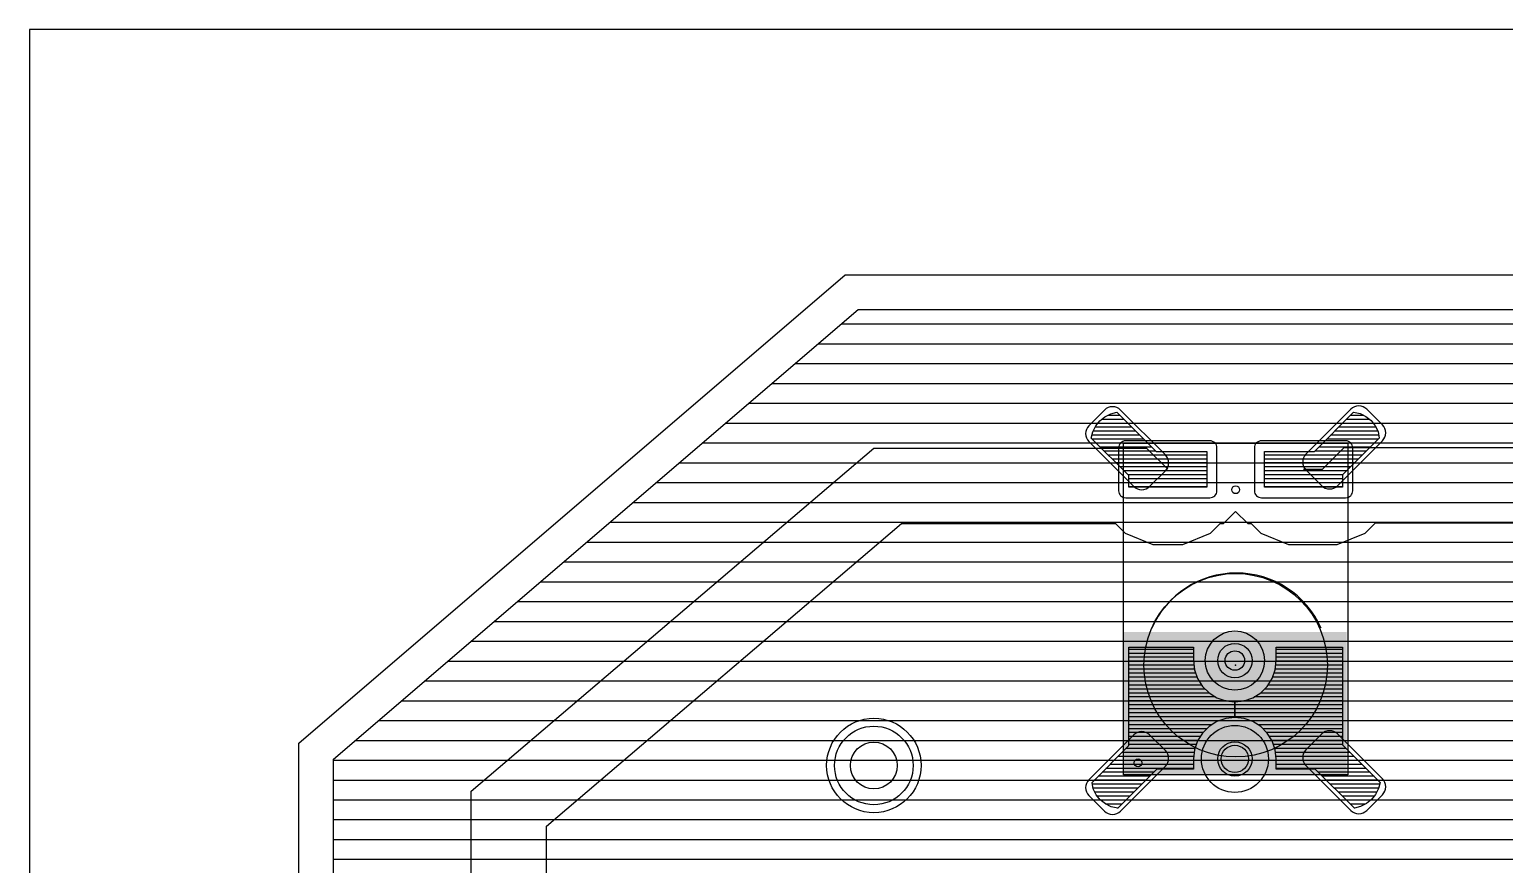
# Model space of a CAD drawing. Extents: x 0 to 1.97, y 0 to 1.97.
# Drawn here: x 0 to 0.744, y 1.547 to 1.969 of the extents above; entities that cross this region are included whole.
import ezdxf

# ---------------------------------------------------------------- set-up
doc = ezdxf.new("R2010")
doc.units = 0
for name, color, linetype in [('1', 14, 'CONTINUOUS'), ('16', 174, 'CONTINUOUS'), ('17', 94, 'CONTINUOUS'), ('18', 94, 'CONTINUOUS'), ('20', 178, 'CONTINUOUS'), ('21', 251, 'CONTINUOUS'), ('23', 178, 'CONTINUOUS'), ('29', 251, 'CONTINUOUS'), ('30', 251, 'CONTINUOUS'), ('31', 251, 'CONTINUOUS'), ('44', 251, 'CONTINUOUS'), ('51', 251, 'CONTINUOUS')]:
    doc.layers.add(name, color=color, linetype=linetype)

# ---------------------------------------------------------------- blocks, each defined once
blk = doc.blocks.new('RECT201600X116800R25')
blk.add_lwpolyline([(0.024803, -0.010778), (0.024803, 0.010778, 0.414214), (0.021211, 0.01437), (-0.021211, 0.01437, 0.414214), (-0.024803, 0.010778), (-0.024803, -0.010778, 0.414214), (-0.021211, -0.01437), (0.021211, -0.01437, 0.414214)], format="xyb", close=True)
blk = doc.blocks.new('RECT176000X91200R50')
blk.add_lwpolyline([(0.021654, -0.00561), (0.021654, 0.00561, 0.414214), (0.016043, 0.01122), (-0.016043, 0.01122, 0.414214), (-0.021654, 0.00561), (-0.021654, -0.00561, 0.414214), (-0.016043, -0.01122), (0.016043, -0.01122, 0.414214)], format="xyb", close=True)
blk = doc.blocks.new('RECT')
blk.add_solid([(-0.5, -0.5), (0.5, -0.5), (-0.5, 0.5), (0.5, 0.5)])
blk = doc.blocks.new('ROUNDP')
blk.add_circle((0, 0), 0.5)
blk = doc.blocks.new('ROUNDV')
blk.add_circle((0, 0), 0.5)

msp = doc.modelspace()

# ---------------------------------------------------------------- linework, layer by layer
at = {"layer": '1'}
for p, q in [((0.222756, 1.584331), (0.425748, 1.757323)), ((0.425748, 1.757323), (0.553465, 1.757323)), ((0.553465, 1.757323), (0.563307, 1.757323)), ((0.563307, 1.757323), (0.573937, 1.746693)), ((0.65189, 1.746693), (0.662913, 1.757717)), ((0.662913, 1.757717), (0.905354, 1.757717)), ((0.642441, 1.746693), (0.65189, 1.746693)), ((0.60202, 1.719323), (0.608189, 1.725491)), ((0.608189, 1.725491), (0.614357, 1.719323)), ((0.260756, 1.566788), (0.439743, 1.719323)), ((0.439743, 1.719323), (0.547567, 1.719323)), ((0.547567, 1.719323), (0.552412, 1.714478)), ((0.595462, 1.714478), (0.600307, 1.719323)), ((0.600307, 1.719323), (0.60202, 1.719323)), ((0.602697, 1.72), (0.61368, 1.72)), ((0.614357, 1.719323), (0.616071, 1.719323)), ((0.616071, 1.719323), (0.620916, 1.714478)), ((0.673415, 1.714478), (0.678653, 1.719717)), ((0.678653, 1.719717), (0.895336, 1.719717)), ((0.552412, 1.714478), (0.566378, 1.708693)), ((0.581496, 1.708693), (0.595462, 1.714478)), ((0.620916, 1.714478), (0.634882, 1.708693)), ((0.659448, 1.708693), (0.673415, 1.714478)), ((0.428804, 1.71), (0.563223, 1.71)), ((0.566378, 1.708693), (0.581496, 1.708693)), ((0.584651, 1.71), (0.631727, 1.71)), ((0.634882, 1.708693), (0.659448, 1.708693)), ((0.662604, 1.71), (0.91315, 1.71)), ((0.41707, 1.7), (0.931483, 1.7)), ((0.405336, 1.69), (0.949817, 1.69)), ((0.393601, 1.68), (0.96815, 1.68)), ((0.381867, 1.67), (0.986483, 1.67)), ((0.370133, 1.66), (1.004817, 1.66)), ((0.358399, 1.65), (1.02315, 1.65)), ((0.346665, 1.64), (1.041483, 1.64)), ((0.33493, 1.63), (1.059817, 1.63)), ((0.323196, 1.62), (1.07815, 1.62)), ((0.311462, 1.61), (1.096483, 1.61)), ((0.299728, 1.6), (1.114817, 1.6)), ((0.222756, 1.505748), (0.222756, 1.584331)), ((0.287994, 1.59), (1.13315, 1.59)), ((0.276259, 1.58), (1.151483, 1.58)), ((0.264525, 1.57), (1.169817, 1.57)), ((0.260756, 1.521488), (0.260756, 1.566788)), ((0.260756, 1.56), (1.18815, 1.56)), ((0.260756, 1.55), (1.197748, 1.55))]:
    msp.add_line(p, q, dxfattribs=at)
at = {"layer": '16'}
for p, q in [((0.153248, 1.600455), (0.417812, 1.827224)), ((0.417812, 1.827224), (0.919018, 1.827224)), ((0.409384, 1.82), (0.933467, 1.82)), ((0.397717, 1.81), (0.953467, 1.81)), ((0.38605, 1.8), (0.973467, 1.8)), ((0.374384, 1.79), (0.97769, 1.79)), ((0.362717, 1.78), (0.972813, 1.78)), ((0.35105, 1.77), (0.967936, 1.77)), ((0.339384, 1.76), (0.963058, 1.76)), ((0.327717, 1.75), (0.958181, 1.75)), ((0.31605, 1.74), (0.953304, 1.74)), ((0.304384, 1.73), (0.9514, 1.73)), ((0.292717, 1.72), (0.960259, 1.72)), ((0.28105, 1.71), (0.980762, 1.71)), ((0.269384, 1.7), (1.001265, 1.7)), ((0.257717, 1.69), (1.021768, 1.69)), ((0.24605, 1.68), (1.042271, 1.68)), ((0.234384, 1.67), (1.062774, 1.67)), ((0.222717, 1.66), (1.083278, 1.66)), ((0.21105, 1.65), (1.103781, 1.65)), ((0.199384, 1.64), (1.124284, 1.64)), ((0.187717, 1.63), (1.144787, 1.63)), ((0.17605, 1.62), (1.16529, 1.62)), ((0.164384, 1.61), (1.185793, 1.61)), ((0.153248, 1.301592), (0.153248, 1.600455)), ((0.153248, 1.6), (1.206296, 1.6)), ((0.153248, 1.59), (1.226799, 1.59)), ((0.153248, 1.58), (1.247302, 1.58)), ((0.153248, 1.57), (1.267805, 1.57)), ((0.153248, 1.56), (1.288308, 1.56)), ((0.153248, 1.55), (1.378091, 1.55))]:
    msp.add_line(p, q, dxfattribs=at)
at = {"layer": '20'}
for p, q in [((1.968504, 1.968504), (0, 1.968504)), ((0, 1.968504), (0, 0)), ((0.135748, 1.608504), (0.411339, 1.844724)), ((0.411339, 1.844724), (0.92315, 1.844724)), ((0.135748, 1.293543), (0.135748, 1.608504))]:
    msp.add_line(p, q, dxfattribs=at)
at = {"layer": '21'}
for p, q in [((0.606693, 1.759882), (0.608898, 1.759882)), ((0.551693, 1.672559), (0.551693, 1.729882)), ((0.664685, 1.729882), (0.664685, 1.672559))]:
    msp.add_line(p, q, dxfattribs=at)
msp.add_circle((0.608189, 1.736378), 0.001969, dxfattribs=at)
msp.add_arc((0.608583, 1.647685), 0.046707, 23.855589, 156.144411, dxfattribs=at)
at = {"layer": '23'}
msp.add_point((0.608189, 1.647874), dxfattribs=at)
at = {"layer": '29'}
for p, q in [((0.537629, 1.76855), (0.539685, 1.771102)), ((0.539685, 1.771102), (0.542238, 1.773159)), ((0.551906, 1.771874), (0.540643, 1.771874)), ((0.542238, 1.773159), (0.54517, 1.774625)), ((0.54517, 1.774625), (0.548346, 1.775433)), ((0.548346, 1.775433), (0.568031, 1.755748)), ((0.647953, 1.755748), (0.667638, 1.775433)), ((0.675773, 1.771874), (0.664079, 1.771874)), ((0.667638, 1.775433), (0.670887, 1.774762)), ((0.670887, 1.774762), (0.673895, 1.773359)), ((0.673895, 1.773359), (0.676498, 1.771301)), ((0.676498, 1.771301), (0.678556, 1.768698)), ((0.535354, 1.762441), (0.536163, 1.765618)), ((0.559906, 1.763874), (0.535719, 1.763874)), ((0.536163, 1.765618), (0.537629, 1.76855)), ((0.555906, 1.767874), (0.537291, 1.767874)), ((0.680334, 1.763874), (0.656079, 1.763874)), ((0.67894, 1.767874), (0.660079, 1.767874)), ((0.678556, 1.768698), (0.679959, 1.765691)), ((0.679959, 1.765691), (0.68063, 1.762441)), ((0.554252, 1.743543), (0.535354, 1.762441)), ((0.563906, 1.759874), (0.537921, 1.759874)), ((0.567906, 1.755874), (0.541921, 1.755874)), ((0.568031, 1.755748), (0.593622, 1.755748)), ((0.593622, 1.755748), (0.593622, 1.737638)), ((0.622756, 1.737638), (0.622756, 1.755748)), ((0.622756, 1.755748), (0.647953, 1.755748)), ((0.674063, 1.755874), (0.648079, 1.755874)), ((0.678063, 1.759874), (0.652079, 1.759874)), ((0.68063, 1.762441), (0.662126, 1.743937)), ((0.593622, 1.751874), (0.545921, 1.751874)), ((0.593622, 1.747874), (0.549921, 1.747874)), ((0.670063, 1.751874), (0.622756, 1.751874)), ((0.666063, 1.747874), (0.622756, 1.747874)), ((0.593622, 1.743874), (0.553921, 1.743874)), ((0.554252, 1.737638), (0.554252, 1.743543)), ((0.662126, 1.743874), (0.622756, 1.743874)), ((0.662126, 1.743937), (0.662126, 1.737638)), ((0.593622, 1.739874), (0.554252, 1.739874)), ((0.593622, 1.737638), (0.554252, 1.737638)), ((0.662126, 1.739874), (0.622756, 1.739874)), ((0.662126, 1.737638), (0.622756, 1.737638)), ((0.554252, 1.607323), (0.554252, 1.656929)), ((0.554252, 1.656929), (0.586929, 1.656929)), ((0.586929, 1.655874), (0.554252, 1.655874)), ((0.586929, 1.651874), (0.554252, 1.651874)), ((0.586929, 1.656929), (0.586929, 1.650236)), ((0.628661, 1.650236), (0.628661, 1.656929)), ((0.628661, 1.656929), (0.662126, 1.656929)), ((0.662126, 1.655874), (0.628661, 1.655874)), ((0.662126, 1.651874), (0.628661, 1.651874)), ((0.662126, 1.656929), (0.662126, 1.607717)), ((0.587195, 1.647874), (0.554252, 1.647874)), ((0.588054, 1.643874), (0.554252, 1.643874)), ((0.586929, 1.650236), (0.587452, 1.645593)), ((0.587452, 1.645593), (0.588996, 1.641183)), ((0.626595, 1.641183), (0.628138, 1.645593)), ((0.662126, 1.643874), (0.627537, 1.643874)), ((0.628138, 1.645593), (0.628661, 1.650236)), ((0.662126, 1.647874), (0.628395, 1.647874)), ((0.589818, 1.639874), (0.554252, 1.639874)), ((0.588996, 1.641183), (0.591481, 1.637226)), ((0.591481, 1.637226), (0.594785, 1.633922)), ((0.620805, 1.633922), (0.624109, 1.637226)), ((0.624109, 1.637226), (0.626595, 1.641183)), ((0.662126, 1.639874), (0.625773, 1.639874)), ((0.592834, 1.635874), (0.554252, 1.635874)), ((0.598045, 1.631874), (0.554252, 1.631874)), ((0.594785, 1.633922), (0.598742, 1.631437)), ((0.598742, 1.631437), (0.603152, 1.629893)), ((0.603152, 1.629893), (0.607795, 1.62937)), ((0.607795, 1.62937), (0.612438, 1.629893)), ((0.607795, 1.621496), (0.607795, 1.62937)), ((0.607795, 1.62937), (0.607795, 1.621496)), ((0.612438, 1.629893), (0.616849, 1.631437)), ((0.616849, 1.631437), (0.620805, 1.633922)), ((0.662126, 1.631874), (0.617545, 1.631874)), ((0.662126, 1.635874), (0.622757, 1.635874)), ((0.607795, 1.627874), (0.554252, 1.627874)), ((0.607795, 1.623874), (0.554252, 1.623874)), ((0.607795, 1.621496), (0.603152, 1.620973)), ((0.662126, 1.627874), (0.607795, 1.627874)), ((0.662126, 1.623874), (0.607795, 1.623874)), ((0.612438, 1.620973), (0.607795, 1.621496)), ((0.600012, 1.619874), (0.554252, 1.619874)), ((0.593716, 1.615874), (0.554252, 1.615874)), ((0.594785, 1.616944), (0.591481, 1.61364)), ((0.598742, 1.61943), (0.594785, 1.616944)), ((0.603152, 1.620973), (0.598742, 1.61943)), ((0.616849, 1.61943), (0.612438, 1.620973)), ((0.662126, 1.619874), (0.615579, 1.619874)), ((0.620805, 1.616944), (0.616849, 1.61943)), ((0.624109, 1.61364), (0.620805, 1.616944)), ((0.662126, 1.615874), (0.621875, 1.615874)), ((0.535748, 1.588819), (0.554252, 1.607323)), ((0.590372, 1.611874), (0.554252, 1.611874)), ((0.588362, 1.607874), (0.554252, 1.607874)), ((0.588996, 1.609683), (0.587452, 1.605273)), ((0.591481, 1.61364), (0.588996, 1.609683)), ((0.626595, 1.609683), (0.624109, 1.61364)), ((0.662126, 1.611874), (0.625219, 1.611874)), ((0.628138, 1.605273), (0.626595, 1.609683)), ((0.662126, 1.607874), (0.627228, 1.607874)), ((0.662126, 1.607717), (0.681024, 1.588819)), ((0.586929, 1.599874), (0.546803, 1.599874)), ((0.587295, 1.603874), (0.550803, 1.603874)), ((0.587452, 1.605273), (0.586929, 1.60063)), ((0.586929, 1.60063), (0.586929, 1.595512)), ((0.628661, 1.60063), (0.628138, 1.605273)), ((0.665969, 1.603874), (0.628296, 1.603874)), ((0.628661, 1.595512), (0.628661, 1.60063)), ((0.669969, 1.599874), (0.628661, 1.599874)), ((0.564787, 1.591874), (0.538803, 1.591874)), ((0.586929, 1.595874), (0.542803, 1.595874)), ((0.568425, 1.595512), (0.54874, 1.575827)), ((0.586929, 1.595512), (0.568425, 1.595512)), ((0.673969, 1.595874), (0.628661, 1.595874)), ((0.648346, 1.595512), (0.628661, 1.595512)), ((0.668031, 1.575827), (0.648346, 1.595512)), ((0.677969, 1.591874), (0.651984, 1.591874)), ((0.536419, 1.585569), (0.535748, 1.588819)), ((0.560787, 1.587874), (0.535943, 1.587874)), ((0.537822, 1.582562), (0.536419, 1.585569)), ((0.680783, 1.587874), (0.655984, 1.587874)), ((0.680215, 1.585642), (0.678749, 1.58271)), ((0.681024, 1.588819), (0.680215, 1.585642)), ((0.556787, 1.583874), (0.53721, 1.583874)), ((0.53988, 1.579959), (0.537822, 1.582562)), ((0.542483, 1.577901), (0.53988, 1.579959)), ((0.552787, 1.579874), (0.539988, 1.579874)), ((0.545491, 1.576498), (0.542483, 1.577901)), ((0.679331, 1.583874), (0.659984, 1.583874)), ((0.676341, 1.579874), (0.663984, 1.579874)), ((0.67414, 1.578101), (0.671208, 1.576635)), ((0.676693, 1.580157), (0.67414, 1.578101)), ((0.678749, 1.58271), (0.676693, 1.580157)), ((0.54874, 1.575827), (0.545491, 1.576498)), ((0.548787, 1.575874), (0.548512, 1.575874)), ((0.668217, 1.575874), (0.667984, 1.575874)), ((0.671208, 1.576635), (0.668031, 1.575827))]:
    msp.add_line(p, q, dxfattribs=at)
for centre in [(0.607795, 1.650236), (0.607795, 1.60063)]:
    msp.add_circle(centre, 0.008661, dxfattribs=at)
at = {"layer": '31'}
for p, q in [((0.537629, 1.76855), (0.539685, 1.771102)), ((0.539685, 1.771102), (0.542238, 1.773159)), ((0.551906, 1.771874), (0.540643, 1.771874)), ((0.542238, 1.773159), (0.54517, 1.774625)), ((0.549906, 1.773874), (0.543668, 1.773874)), ((0.54517, 1.774625), (0.548346, 1.775433)), ((0.548346, 1.775433), (0.568031, 1.755748)), ((0.647953, 1.755748), (0.667638, 1.775433)), ((0.675773, 1.771874), (0.664079, 1.771874)), ((0.672791, 1.773874), (0.666079, 1.773874)), ((0.667638, 1.775433), (0.670887, 1.774762)), ((0.670887, 1.774762), (0.673895, 1.773359)), ((0.673895, 1.773359), (0.676498, 1.771301)), ((0.676498, 1.771301), (0.678556, 1.768698)), ((0.535354, 1.762441), (0.536163, 1.765618)), ((0.559906, 1.763874), (0.535719, 1.763874)), ((0.536163, 1.765618), (0.537629, 1.76855)), ((0.557906, 1.765874), (0.536291, 1.765874)), ((0.555906, 1.767874), (0.537291, 1.767874)), ((0.553906, 1.769874), (0.538695, 1.769874)), ((0.680334, 1.763874), (0.656079, 1.763874)), ((0.679873, 1.765874), (0.658079, 1.765874)), ((0.67894, 1.767874), (0.660079, 1.767874)), ((0.677626, 1.769874), (0.662079, 1.769874)), ((0.678556, 1.768698), (0.679959, 1.765691)), ((0.679959, 1.765691), (0.68063, 1.762441)), ((0.554252, 1.743543), (0.535354, 1.762441)), ((0.561906, 1.761874), (0.535921, 1.761874)), ((0.563906, 1.759874), (0.537921, 1.759874)), ((0.565906, 1.757874), (0.539921, 1.757874)), ((0.567906, 1.755874), (0.541921, 1.755874)), ((0.568031, 1.755748), (0.593622, 1.755748)), ((0.593622, 1.755748), (0.593622, 1.737638)), ((0.622756, 1.737638), (0.622756, 1.755748)), ((0.622756, 1.755748), (0.647953, 1.755748)), ((0.674063, 1.755874), (0.648079, 1.755874)), ((0.676063, 1.757874), (0.650079, 1.757874)), ((0.678063, 1.759874), (0.652079, 1.759874)), ((0.680063, 1.761874), (0.654079, 1.761874)), ((0.68063, 1.762441), (0.662126, 1.743937)), ((0.593622, 1.753874), (0.543921, 1.753874)), ((0.593622, 1.751874), (0.545921, 1.751874)), ((0.593622, 1.749874), (0.547921, 1.749874)), ((0.593622, 1.747874), (0.549921, 1.747874)), ((0.672063, 1.753874), (0.622756, 1.753874)), ((0.670063, 1.751874), (0.622756, 1.751874)), ((0.668063, 1.749874), (0.622756, 1.749874)), ((0.666063, 1.747874), (0.622756, 1.747874)), ((0.593622, 1.745874), (0.551921, 1.745874)), ((0.593622, 1.743874), (0.553921, 1.743874)), ((0.554252, 1.737638), (0.554252, 1.743543)), ((0.593622, 1.741874), (0.554252, 1.741874)), ((0.664063, 1.745874), (0.622756, 1.745874)), ((0.662126, 1.743874), (0.622756, 1.743874)), ((0.662126, 1.741874), (0.622756, 1.741874)), ((0.662126, 1.743937), (0.662126, 1.737638)), ((0.593622, 1.739874), (0.554252, 1.739874)), ((0.593622, 1.737874), (0.554252, 1.737874)), ((0.593622, 1.737638), (0.554252, 1.737638)), ((0.662126, 1.739874), (0.622756, 1.739874)), ((0.662126, 1.737874), (0.622756, 1.737874)), ((0.662126, 1.737638), (0.622756, 1.737638)), ((0.554252, 1.607323), (0.554252, 1.656929)), ((0.554252, 1.656929), (0.586929, 1.656929)), ((0.586929, 1.655874), (0.554252, 1.655874)), ((0.586929, 1.653874), (0.554252, 1.653874)), ((0.586929, 1.651874), (0.554252, 1.651874)), ((0.586929, 1.656929), (0.586929, 1.650236)), ((0.628661, 1.650236), (0.628661, 1.656929)), ((0.628661, 1.656929), (0.662126, 1.656929)), ((0.662126, 1.655874), (0.628661, 1.655874)), ((0.662126, 1.653874), (0.628661, 1.653874)), ((0.662126, 1.651874), (0.628661, 1.651874)), ((0.662126, 1.656929), (0.662126, 1.607717)), ((0.58697, 1.649874), (0.554252, 1.649874)), ((0.587195, 1.647874), (0.554252, 1.647874)), ((0.587421, 1.645874), (0.554252, 1.645874)), ((0.588054, 1.643874), (0.554252, 1.643874)), ((0.586929, 1.650236), (0.587452, 1.645593)), ((0.587452, 1.645593), (0.588996, 1.641183)), ((0.626595, 1.641183), (0.628138, 1.645593)), ((0.662126, 1.643874), (0.627537, 1.643874)), ((0.628138, 1.645593), (0.628661, 1.650236)), ((0.662126, 1.645874), (0.62817, 1.645874)), ((0.662126, 1.647874), (0.628395, 1.647874)), ((0.662126, 1.649874), (0.628621, 1.649874)), ((0.588754, 1.641874), (0.554252, 1.641874)), ((0.589818, 1.639874), (0.554252, 1.639874)), ((0.591074, 1.637874), (0.554252, 1.637874)), ((0.588996, 1.641183), (0.591481, 1.637226)), ((0.591481, 1.637226), (0.594785, 1.633922)), ((0.620805, 1.633922), (0.624109, 1.637226)), ((0.624109, 1.637226), (0.626595, 1.641183)), ((0.662126, 1.637874), (0.624516, 1.637874)), ((0.662126, 1.639874), (0.625773, 1.639874)), ((0.662126, 1.641874), (0.626837, 1.641874)), ((0.592834, 1.635874), (0.554252, 1.635874)), ((0.594862, 1.633874), (0.554252, 1.633874)), ((0.598045, 1.631874), (0.554252, 1.631874)), ((0.603322, 1.629874), (0.554252, 1.629874)), ((0.594785, 1.633922), (0.598742, 1.631437)), ((0.598742, 1.631437), (0.603152, 1.629893)), ((0.603152, 1.629893), (0.607795, 1.62937)), ((0.607795, 1.62937), (0.612438, 1.629893)), ((0.607795, 1.621496), (0.607795, 1.62937)), ((0.607795, 1.62937), (0.607795, 1.621496)), ((0.662126, 1.629874), (0.612268, 1.629874)), ((0.612438, 1.629893), (0.616849, 1.631437)), ((0.616849, 1.631437), (0.620805, 1.633922)), ((0.662126, 1.631874), (0.617545, 1.631874)), ((0.662126, 1.633874), (0.620728, 1.633874)), ((0.662126, 1.635874), (0.622757, 1.635874)), ((0.607795, 1.627874), (0.554252, 1.627874)), ((0.607795, 1.625874), (0.554252, 1.625874)), ((0.607795, 1.623874), (0.554252, 1.623874)), ((0.607795, 1.621874), (0.554252, 1.621874)), ((0.607795, 1.621496), (0.603152, 1.620973)), ((0.662126, 1.627874), (0.607795, 1.627874)), ((0.662126, 1.625874), (0.607795, 1.625874)), ((0.662126, 1.623874), (0.607795, 1.623874)), ((0.662126, 1.621874), (0.607795, 1.621874)), ((0.612438, 1.620973), (0.607795, 1.621496)), ((0.600012, 1.619874), (0.554252, 1.619874)), ((0.596266, 1.617874), (0.554252, 1.617874)), ((0.593716, 1.615874), (0.554252, 1.615874)), ((0.594785, 1.616944), (0.591481, 1.61364)), ((0.598742, 1.61943), (0.594785, 1.616944)), ((0.603152, 1.620973), (0.598742, 1.61943)), ((0.616849, 1.61943), (0.612438, 1.620973)), ((0.662126, 1.619874), (0.615579, 1.619874)), ((0.620805, 1.616944), (0.616849, 1.61943)), ((0.662126, 1.617874), (0.619325, 1.617874)), ((0.624109, 1.61364), (0.620805, 1.616944)), ((0.662126, 1.615874), (0.621875, 1.615874)), ((0.535748, 1.588819), (0.554252, 1.607323)), ((0.591716, 1.613874), (0.554252, 1.613874)), ((0.590372, 1.611874), (0.554252, 1.611874)), ((0.589115, 1.609874), (0.554252, 1.609874)), ((0.588362, 1.607874), (0.554252, 1.607874)), ((0.588996, 1.609683), (0.587452, 1.605273)), ((0.591481, 1.61364), (0.588996, 1.609683)), ((0.662126, 1.613874), (0.623875, 1.613874)), ((0.626595, 1.609683), (0.624109, 1.61364)), ((0.662126, 1.611874), (0.625219, 1.611874)), ((0.662126, 1.609874), (0.626475, 1.609874)), ((0.628138, 1.605273), (0.626595, 1.609683)), ((0.662126, 1.607874), (0.627228, 1.607874)), ((0.662126, 1.607717), (0.681024, 1.588819)), ((0.586929, 1.599874), (0.546803, 1.599874)), ((0.587069, 1.601874), (0.548803, 1.601874)), ((0.587295, 1.603874), (0.550803, 1.603874)), ((0.587663, 1.605874), (0.552803, 1.605874)), ((0.587452, 1.605273), (0.586929, 1.60063)), ((0.586929, 1.60063), (0.586929, 1.595512)), ((0.663969, 1.605874), (0.627928, 1.605874)), ((0.628661, 1.60063), (0.628138, 1.605273)), ((0.665969, 1.603874), (0.628296, 1.603874)), ((0.667969, 1.601874), (0.628521, 1.601874)), ((0.628661, 1.595512), (0.628661, 1.60063)), ((0.669969, 1.599874), (0.628661, 1.599874)), ((0.564787, 1.591874), (0.538803, 1.591874)), ((0.566787, 1.593874), (0.540803, 1.593874)), ((0.586929, 1.595874), (0.542803, 1.595874)), ((0.586929, 1.597874), (0.544803, 1.597874)), ((0.568425, 1.595512), (0.54874, 1.575827)), ((0.586929, 1.595512), (0.568425, 1.595512)), ((0.671969, 1.597874), (0.628661, 1.597874)), ((0.673969, 1.595874), (0.628661, 1.595874)), ((0.648346, 1.595512), (0.628661, 1.595512)), ((0.668031, 1.575827), (0.648346, 1.595512)), ((0.675969, 1.593874), (0.649984, 1.593874)), ((0.677969, 1.591874), (0.651984, 1.591874)), ((0.536419, 1.585569), (0.535748, 1.588819)), ((0.560787, 1.587874), (0.535943, 1.587874)), ((0.558787, 1.585874), (0.536357, 1.585874)), ((0.537822, 1.582562), (0.536419, 1.585569)), ((0.562787, 1.589874), (0.536803, 1.589874)), ((0.679969, 1.589874), (0.653984, 1.589874)), ((0.680783, 1.587874), (0.655984, 1.587874)), ((0.680274, 1.585874), (0.657984, 1.585874)), ((0.680215, 1.585642), (0.678749, 1.58271)), ((0.681024, 1.588819), (0.680215, 1.585642)), ((0.556787, 1.583874), (0.53721, 1.583874)), ((0.53988, 1.579959), (0.537822, 1.582562)), ((0.554787, 1.581874), (0.538366, 1.581874)), ((0.542483, 1.577901), (0.53988, 1.579959)), ((0.552787, 1.579874), (0.539988, 1.579874)), ((0.545491, 1.576498), (0.542483, 1.577901)), ((0.550787, 1.577874), (0.542541, 1.577874)), ((0.679331, 1.583874), (0.659984, 1.583874)), ((0.678076, 1.581874), (0.661984, 1.581874)), ((0.676341, 1.579874), (0.663984, 1.579874)), ((0.673686, 1.577874), (0.665984, 1.577874)), ((0.67414, 1.578101), (0.671208, 1.576635)), ((0.676693, 1.580157), (0.67414, 1.578101)), ((0.678749, 1.58271), (0.676693, 1.580157)), ((0.54874, 1.575827), (0.545491, 1.576498)), ((0.548787, 1.575874), (0.548512, 1.575874)), ((0.668217, 1.575874), (0.667984, 1.575874)), ((0.671208, 1.576635), (0.668031, 1.575827))]:
    msp.add_line(p, q, dxfattribs=at)
at = {"layer": '44'}
for centre, radius in [((0.607795, 1.650236), 0.004921), ((0.425748, 1.597323), 0.011811), ((0.607795, 1.60063), 0.00689)]:
    msp.add_circle(centre, radius, dxfattribs=at)
at = {"layer": '51'}
for p, q in [((0.551693, 1.759882), (0.664685, 1.759882)), ((0.551693, 1.592559), (0.551693, 1.759882)), ((0.664685, 1.759882), (0.664685, 1.592559)), ((0.664685, 1.592559), (0.551693, 1.592559))]:
    msp.add_line(p, q, dxfattribs=at)
for centre, radius in [((0.608189, 1.647874), 0.04626), ((0.558976, 1.598661), 0.001969)]:
    msp.add_circle(centre, radius, dxfattribs=at)

# ---------------------------------------------------------------- block references
at = {"layer": '1'}
for p, rotation in [((0.553465, 1.757323), 135), ((0.662913, 1.757717), 45), ((0.553465, 1.593543), 225), ((0.662913, 1.593937), 315)]:
    msp.add_blockref('RECT176000X91200R50', p, dxfattribs=dict(at, rotation=rotation))
for p in [(0.573937, 1.746693), (0.642441, 1.746693)]:
    msp.add_blockref('RECT201600X116800R25', p, dxfattribs=at)
at = {"layer": '1', "xscale": 0.112598, "yscale": 0.072047}
msp.add_blockref('RECT', (0.607795, 1.628583), dxfattribs=at)
at = {"layer": '17'}
for p, xscale, yscale in [((0.607795, 1.650236), 0.029843, 0.029843), ((0.607795, 1.650236), 0.029843, 0.029843), ((0.607795, 1.60063), 0.03378, 0.03378), ((0.607795, 1.60063), 0.03378, 0.03378)]:
    msp.add_blockref('ROUNDP', p, dxfattribs=dict(at, xscale=xscale, yscale=yscale))
at = {"layer": '18', "xscale": 0.039622, "yscale": 0.039622}
msp.add_blockref('ROUNDV', (0.425748, 1.597323), dxfattribs=at)
msp.add_blockref('ROUNDV', (0.425748, 1.597323), dxfattribs=at)
at = {"layer": '29', "xscale": 0.047622, "yscale": 0.047622}
msp.add_blockref('ROUNDV', (0.425748, 1.597323), dxfattribs=at)
at = {"layer": '30', "xscale": 0.047622, "yscale": 0.047622}
msp.add_blockref('ROUNDV', (0.425748, 1.597323), dxfattribs=at)

doc.saveas('drawing.dxf')
